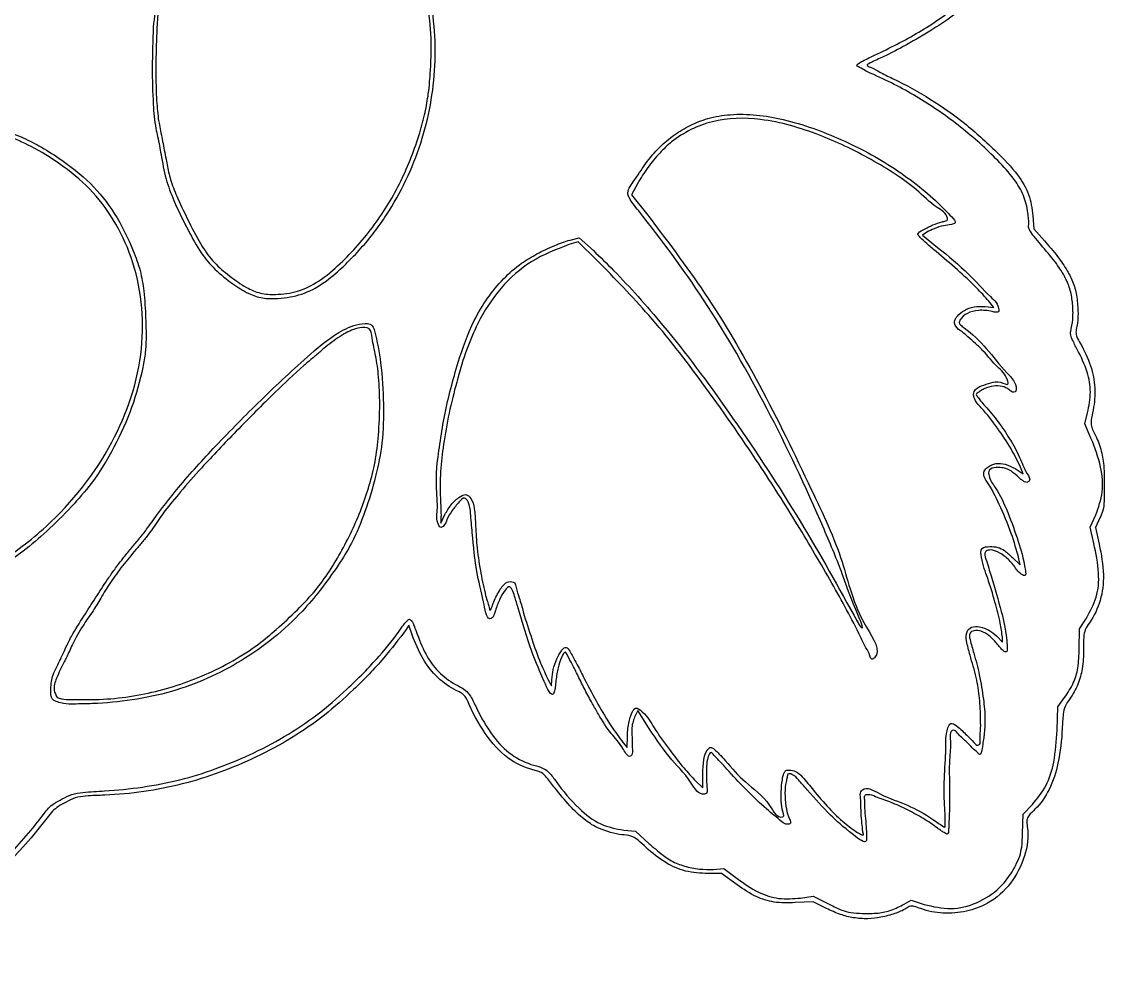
# Model space of a CAD drawing. Extents: x -215 to 205, y 28 to 519.
# Drawn here: x 46.24 to 60.3, y 239.33 to 251.74 of the extents above; entities that cross this region are included whole.
import ezdxf

# ---------------------------------------------------------------- set-up
doc = ezdxf.new("R2010")
doc.units = 0
doc.layers.add('Layer_1', color=7, linetype='CONTINUOUS')

msp = doc.modelspace()

# ---------------------------------------------------------------- linework, layer by layer
at = {"layer": 'Layer_1', "color": 7}
for points in [[(47.946747, 251.673234), (47.946747, 251.673234)], [(48.012426, 250.480139), (48.012322, 250.480139)], [(54.242191, 249.642882), (54.159641, 249.492201), (54.354603, 249.251606)], [(59.375373, 249.220686), (59.388045, 249.051838), (59.528137, 248.894259)], [(57.996749, 249.006719), (57.941103, 248.970265), (58.138545, 248.809358)], [(53.71649, 248.639037), (53.466328, 248.880095), (53.34725, 248.844825)], [(53.364511, 248.905444), (53.48062, 248.934264), (53.665984, 248.76735)], [(58.755988, 248.041813), (58.869555, 248.028322), (58.803238, 248.11208)], [(60.130072, 246.331473), (60.050999, 246.516046), (60.086934, 246.659333)], [(51.631223, 245.955716), (51.630267, 245.955352)], [(59.144583, 245.933424), (59.25043, 245.866294), (59.215381, 245.950244)], [(51.683985, 245.313774), (51.683985, 245.223725), (51.736444, 245.33647)], [(60.167661, 244.961535), (60.118165, 245.171878), (60.192387, 245.332931)], [(51.68609, 245.313929), (51.683985, 245.313774)], [(60.246012, 245.291676), (60.188365, 245.169832), (60.238157, 244.949755)], [(59.111859, 244.776592), (59.209844, 244.683535), (59.194124, 244.762334)], [(59.977102, 243.591891), (59.980065, 243.850765), (60.07133, 243.990806)], [(51.309764, 243.773585), (51.269827, 243.896615), (51.233818, 243.841931)], [(58.906176, 243.75648), (58.979607, 243.678589), (58.979607, 243.742089)], [(46.693904, 243.35851), (46.693904, 243.35862)], [(53.079035, 243.186459), (53.122381, 243.107657), (53.125345, 243.188028)], [(46.699097, 242.95848), (46.699097, 242.958497)], [(59.689543, 242.533848), (59.701904, 242.837745), (59.788261, 242.9589)], [(54.36119, 242.601525), (54.241852, 242.789482), (54.200656, 242.701138)], [(54.053585, 242.369242), (54.105528, 242.306112), (54.108491, 242.459277)], [(54.994875, 241.870646), (55.08636, 241.781672), (55.08636, 241.968549)], [(59.241075, 241.189962), (59.251009, 241.442049), (59.369297, 241.566893)], [(54.060372, 241.23334), (54.214336, 241.221204), (54.392426, 241.057453)], [(55.227358, 240.723858), (55.362433, 240.73653), (55.53487, 240.603245)], [(55.534729, 240.521719), (55.33086, 240.668094), (55.155315, 240.668094)], [(56.692865, 240.216688), (56.52109, 240.302986), (56.288, 240.291133)], [(56.357672, 240.351319), (56.520015, 240.375562), (56.736293, 240.268196)], [(57.703604, 240.272859), (57.793653, 240.324429), (57.962473, 240.267375)]]:
    msp.add_lwpolyline(points, dxfattribs=at)
for points, knots in [([(60.086934, 246.659333), (60.104661, 246.748742), (60.139609, 246.925007), (60.086038, 247.211486), (59.980155, 247.433162), (59.894512, 247.59117), (59.858153, 247.684536), (59.883485, 247.784984), (59.901515, 247.920447), (59.89334, 248.094607), (59.862513, 248.273483), (59.783497, 248.450131), (59.653596, 248.642445), (59.512303, 248.805992), (59.398922, 248.940472), (59.343925, 249.013402), (59.315477, 249.069144), (59.327446, 249.118909), (59.318979, 249.18068), (59.30709, 249.307013), (59.262073, 249.491292), (59.122352, 249.721345), (58.84741, 250.020837), (58.444156, 250.385365), (57.899164, 250.76247), (57.482842, 250.979992), (57.205397, 251.100753), (57.145721, 251.139286), (57.075681, 251.169478), (57.1196, 251.208851), (57.168734, 251.235483), (57.418373, 251.354908), (57.826127, 251.550853), (58.358229, 251.906971), (58.782993, 252.274675), (59.099616, 252.599227), (59.283413, 252.896223), (59.319263, 253.12968), (59.318342, 253.295045), (59.384912, 253.405702), (59.511582, 253.542), (59.65651, 253.71885), (59.784422, 253.908292), (59.862519, 254.083662), (59.893291, 254.261765), (59.901463, 254.435938), (59.883397, 254.571402), (59.857992, 254.671832), (59.894304, 254.765234), (59.980135, 254.923053), (60.085694, 255.14469), (60.139526, 255.430587), (60.104799, 255.606488), (60.087208, 255.695586)], [0, 0, 0, 0, 0.271223, 0.534704, 0.856714, 1.002097, 1.080385, 1.145856, 1.305195, 1.492305, 1.665651, 1.846792, 2.067737, 2.359624, 2.495837, 2.593099, 2.637578, 2.674533, 2.741145, 2.823486, 3.056012, 3.301878, 3.62195, 4.272907, 4.931687, 5.592341, 5.712084, 5.802404, 5.844465, 5.87363, 5.939916, 6.031054, 6.682365, 7.316567, 7.9373, 8.366408, 8.675598, 8.963929, 9.066018, 9.161873, 9.339905, 9.627169, 9.845602, 10.02451, 10.197867, 10.384974, 10.544313, 10.609796, 10.688071, 10.833483, 11.155218, 11.418484, 11.688715, 11.688715, 11.688715, 11.688715]), ([(47.946747, 251.673234), (47.973567, 251.931426), (48.027083, 252.446642), (48.273966, 253.175578), (48.547239, 253.699104), (48.79623, 254.023648), (48.981718, 254.188506), (49.16983, 254.301466), (49.324608, 254.388865), (49.454246, 254.431895), (49.65972, 254.442966), (49.955852, 254.434217), (50.322384, 254.232615), (50.671961, 253.875678), (51.032886, 253.399421), (51.332384, 252.818993), (51.574919, 252.077247), (51.651618, 251.170139), (51.465195, 250.147587), (51.125094, 249.437251), (50.821868, 249.005536), (50.644877, 248.792038), (50.425824, 248.565879), (50.182133, 248.345342), (49.879899, 248.185083), (49.605393, 248.143062), (49.369069, 248.140652), (49.166912, 248.209879), (48.964434, 248.346524), (48.746743, 248.512619), (48.55093, 248.749095), (48.388035, 249.057069), (48.227136, 249.373334), (48.101941, 249.704869), (48.060669, 249.948892), (48.027234, 250.13411), (48.005605, 250.246794), (47.96417, 250.423738), (47.940494, 250.723065), (47.929767, 251.162431), (47.940894, 251.497165), (47.946747, 251.673234)], [0, 0, 0, 0, 0.776585, 1.549651, 2.292939, 2.537375, 2.772835, 3.032146, 3.19436, 3.305352, 3.437846, 3.80978, 4.175499, 4.657554, 5.302524, 5.961653, 6.60718, 7.633807, 8.655441, 9.691949, 9.965044, 10.237461, 10.52274, 10.909611, 11.219464, 11.532259, 11.734064, 11.922289, 12.162053, 12.464541, 12.740896, 13.074731, 13.507175, 13.805982, 14.133058, 14.247186, 14.370835, 14.477239, 14.791981, 15.268055, 15.796345, 15.796345, 15.796345, 15.796345]), ([(48.012322, 250.480139), (48.017127, 250.454385), (48.028478, 250.393556), (48.047175, 250.29601), (48.068646, 250.185941), (48.090884, 250.071821), (48.112053, 249.963044), (48.136869, 249.826886), (48.177508, 249.653741), (48.276896, 249.412894), (48.41461, 249.132319), (48.55949, 248.845712), (48.732782, 248.605173), (48.938135, 248.437338), (49.133312, 248.294288), (49.337436, 248.204252), (49.567037, 248.190954), (49.830235, 248.226911), (50.119452, 248.371024), (50.458119, 248.662501), (50.833056, 249.08959), (51.184704, 249.665183), (51.375529, 250.170298), (51.481467, 250.554486), (51.527392, 250.827128), (51.556255, 251.169029), (51.567181, 251.584746), (51.501446, 252.060832), (51.349526, 252.61519), (51.07533, 253.229221), (50.668443, 253.808071), (50.279341, 254.219226), (49.900991, 254.370553), (49.626809, 254.409326), (49.324425, 254.34927), (49.072353, 254.182), (48.820321, 253.979881), (48.614207, 253.681976), (48.401089, 253.295553), (48.209976, 252.804539), (48.093134, 252.38899), (48.029862, 252.070094), (48.004872, 251.848066), (47.986753, 251.544684), (47.980285, 251.174172), (47.9811, 250.798156), (48.003491, 250.570848), (48.012426, 250.480139)], [0, 0, 0, 0, 0.078595, 0.185637, 0.297965, 0.415023, 0.534447, 0.630384, 0.830342, 1.066458, 1.409797, 1.768412, 2.029354, 2.29139, 2.559507, 2.755213, 2.949673, 3.241374, 3.542906, 3.903669, 4.576289, 5.240286, 5.91564, 6.188641, 6.43498, 6.743691, 7.217763, 7.679155, 8.179493, 8.939347, 9.678988, 10.307344, 10.590268, 10.886389, 11.126013, 11.497263, 11.779878, 12.091104, 12.573902, 13.103638, 13.667011, 13.866971, 14.078278, 14.336688, 14.778481, 15.190087, 15.463411, 15.463411, 15.463411, 15.463411]), ([(59.374854, 253.130121), (59.37115, 253.089268), (59.364102, 253.011515), (59.331341, 252.893956), (59.278452, 252.774501), (59.207198, 252.638537), (59.070316, 252.482065), (58.899165, 252.310667), (58.703129, 252.124781), (58.521754, 251.96578), (58.303524, 251.790479), (58.028926, 251.614934), (57.709837, 251.425709), (57.467471, 251.302126), (57.310019, 251.232467), (57.260378, 251.206449), (57.202433, 251.175078), (57.31184, 251.137569), (57.390248, 251.081222), (57.677304, 250.950466), (58.042046, 250.748399), (58.500916, 250.426105), (58.870631, 250.088976), (59.162097, 249.788544), (59.338175, 249.506493), (59.363144, 249.314642), (59.375373, 249.220686)], [0, 0, 0, 0, 0.122852, 0.233817, 0.364082, 0.514586, 0.691995, 0.984223, 1.242194, 1.502, 1.707818, 2.081071, 2.479478, 2.815312, 2.909977, 2.978743, 3.007159, 3.061134, 3.196036, 3.382678, 3.947269, 4.484753, 5.047762, 5.448168, 5.741216, 6.022476, 6.022476, 6.022476, 6.022476]), ([(51.233818, 243.841931), (51.13866, 243.716723), (50.928691, 243.440447), (50.569031, 243.071599), (50.043885, 242.600818), (49.30206, 242.158888), (48.335097, 241.799696), (47.572737, 241.691087), (47.106672, 241.682495), (46.933775, 241.659308), (46.818939, 241.601575), (46.717263, 241.548486), (46.633141, 241.479003), (46.236379, 240.952703), (45.373783, 240.089431), (43.736679, 239.383639), (42.384074, 239.325521), (41.478852, 239.485357), (40.984875, 239.632125), (40.561197, 239.805435), (40.194913, 239.996303), (39.900293, 240.177266), (39.682159, 240.331707), (39.547415, 240.440245), (39.485908, 240.48536), (39.433725, 240.527982), (39.341388, 240.546896), (39.201196, 240.58924), (38.998161, 240.637273), (38.760725, 240.698753), (38.517769, 240.765497), (38.279617, 240.835215), (38.079232, 240.900388), (37.890243, 240.938542), (37.427227, 240.934628), (36.643345, 241.04702), (35.605308, 241.424389), (34.656791, 241.988581), (33.886037, 242.737657), (33.271123, 243.577879), (32.988259, 244.253092), (32.835701, 244.655515), (32.753297, 244.793677), (32.521822, 245.123192), (32.167691, 245.658657), (31.753792, 246.397456), (31.517796, 246.942093), (31.378992, 247.256694), (31.29753, 247.353904), (30.970201, 247.649015), (30.460313, 248.230476), (29.932567, 249.172261), (29.685019, 249.938366), (29.585251, 250.460877), (29.575353, 250.815609), (29.576483, 251.091551), (29.577228, 251.273252)], [0, 0, 0, 0, 0.471432, 1.040224, 1.542288, 2.584432, 3.606311, 4.621386, 4.8719, 5.008047, 5.1389, 5.254075, 5.352114, 5.462821, 7.226833, 8.941346, 10.687301, 11.197821, 11.69591, 12.230136, 12.568424, 12.934037, 13.266501, 13.369808, 13.452372, 13.496363, 13.569276, 13.728371, 13.939405, 14.193313, 14.464768, 14.695082, 14.937679, 15.096991, 15.270434, 16.323198, 17.45136, 18.56568, 19.605931, 20.656345, 21.665111, 21.79157, 21.945632, 22.145711, 23.000281, 23.870591, 24.680038, 24.784701, 24.897263, 25.056665, 26.108069, 27.197388, 28.273828, 28.507357, 28.790255, 29.335697, 29.335697, 29.335697, 29.335697]), ([(29.630867, 250.614325), (29.705119, 250.230293), (29.853854, 249.461045), (30.421138, 248.398617), (30.980626, 247.727176), (31.367638, 247.368627), (31.47252, 247.220033), (31.606198, 246.869284), (31.875113, 246.318758), (32.274897, 245.602489), (32.617181, 245.101311), (32.832445, 244.798556), (32.906416, 244.649797), (33.016558, 244.344922), (33.211507, 243.892321), (33.529572, 243.342798), (33.928839, 242.799106), (34.426232, 242.302309), (35.005775, 241.850668), (35.641456, 241.491794), (36.309205, 241.227525), (37.012236, 241.051582), (37.559243, 240.998736), (37.931207, 240.984041), (38.136038, 240.944861), (38.380942, 240.866706), (38.686538, 240.77821), (39.014233, 240.689181), (39.261779, 240.63763), (39.429594, 240.59548), (39.541926, 240.526454), (39.827395, 240.301748), (40.326745, 239.973449), (41.061946, 239.653139), (41.896134, 239.444974), (42.806498, 239.39519), (43.76476, 239.529519), (44.53131, 239.801845), (45.113195, 240.119878), (45.530225, 240.404022), (45.868196, 240.681748), (46.129642, 240.965679), (46.339041, 241.204211), (46.491212, 241.398252), (46.584105, 241.523957), (46.6652, 241.587681), (46.768087, 241.642841), (46.888622, 241.705912), (47.078361, 241.732881), (47.549415, 241.751583), (48.292858, 241.852943), (49.225709, 242.195463), (49.951121, 242.614225), (50.488912, 243.07892), (50.860732, 243.460907), (51.099107, 243.754306), (51.212061, 243.921695), (51.243015, 243.954632), (51.278987, 243.983219), (51.314987, 243.939979), (51.341929, 243.876606), (51.400156, 243.714349), (51.487044, 243.495351), (51.66815, 243.261601), (51.85288, 243.133196), (52.003774, 243.061662), (52.08492, 242.957793), (52.178524, 242.745491), (52.332505, 242.471126), (52.586432, 242.202419), (52.829444, 242.088701), (53.007631, 242.048349), (53.107429, 241.972935), (53.237781, 241.778509), (53.442122, 241.536456), (53.739897, 241.294318), (53.958258, 241.25277), (54.060372, 241.23334)], [0, 0, 0, 0, 1.167785, 2.339178, 3.565271, 3.774976, 3.918712, 4.105964, 4.896425, 5.757209, 6.563211, 6.716955, 6.870202, 7.05963, 7.68927, 8.345558, 8.960375, 9.707667, 10.446723, 11.158399, 11.889781, 12.595126, 13.324841, 13.534576, 13.710597, 13.948334, 14.305255, 14.665443, 14.965744, 15.065723, 15.181243, 15.357, 16.157633, 16.964069, 17.751768, 18.725133, 19.67982, 20.637168, 21.14677, 21.665881, 22.149616, 22.454599, 22.822758, 23.101183, 23.19541, 23.289661, 23.407195, 23.546273, 23.693775, 23.975667, 24.964741, 25.925232, 26.941946, 27.456021, 28.05465, 28.534787, 28.598605, 28.649855, 28.679487, 28.713513, 28.786597, 28.902242, 29.2196, 29.49642, 29.772272, 29.889956, 29.989831, 30.158485, 30.586471, 30.928268, 31.248005, 31.376484, 31.470165, 31.614549, 32.074381, 32.424553, 32.732155, 32.732155, 32.732155, 32.732155]), ([(53.665984, 248.76735), (53.754227, 248.68262), (53.95464, 248.490185), (54.253162, 248.163547), (54.772909, 247.566723), (55.466917, 246.62349), (56.303279, 245.365372), (56.822635, 244.440717), (57.093028, 243.950581), (57.11959, 243.898654), (57.196767, 243.811801), (56.986653, 244.303044), (56.914686, 244.546888), (56.501847, 245.538148), (55.962367, 246.67866), (55.157166, 248.091983), (54.529295, 248.941116), (54.186156, 249.36781), (54.138054, 249.438252), (54.093282, 249.538675), (54.215489, 249.696976), (54.334109, 249.897732), (54.516204, 250.108922), (54.711802, 250.275244), (54.922318, 250.400989), (55.164804, 250.497947), (55.45716, 250.545195), (55.788273, 250.539224), (56.279437, 250.450767), (56.893983, 250.225942), (57.572843, 249.865749), (58.071752, 249.467536), (58.275484, 249.253211), (58.394688, 249.128169), (58.29496, 249.099372), (58.209495, 249.094436), (58.098303, 249.057319), (58.028395, 249.022487), (57.996749, 249.006719)], [0, 0, 0, 0, 0.366923, 0.833341, 1.326836, 2.740599, 4.343513, 5.848416, 5.941041, 6.006273, 6.030497, 6.252554, 6.770556, 7.397713, 9.133784, 10.767538, 12.198118, 12.314656, 12.405303, 12.45647, 12.630737, 12.916938, 13.199602, 13.449514, 13.687185, 13.931549, 14.228674, 14.568879, 14.920223, 15.722666, 16.507806, 17.269417, 17.48173, 17.570828, 17.623543, 17.725528, 17.854526, 17.96122, 17.96122, 17.96122, 17.96122]), ([(40.84274, 246.957125), (40.848183, 246.987147), (40.858722, 247.045275), (40.870456, 247.124074), (40.874865, 247.198244), (40.884364, 247.28456), (40.906173, 247.396944), (40.937578, 247.54748), (40.9804, 247.718964), (41.058865, 247.918111), (41.194837, 248.190772), (41.360748, 248.514413), (41.593701, 248.856195), (41.901349, 249.177858), (42.22861, 249.510937), (42.639467, 249.817172), (43.049095, 250.019829), (43.399692, 250.198994), (43.681017, 250.315916), (43.924558, 250.374079), (44.160204, 250.427726), (44.401126, 250.461741), (44.723339, 250.486349), (45.11298, 250.498957), (45.553239, 250.455646), (45.917814, 250.359369), (46.222156, 250.253833), (46.478082, 250.127325), (46.784544, 249.931195), (47.138164, 249.660144), (47.466182, 249.247305), (47.658225, 248.851468), (47.783308, 248.509816), (47.834279, 248.213923), (47.847041, 247.919496), (47.856779, 247.654521), (47.846271, 247.440369), (47.793095, 247.137261), (47.676842, 246.716701), (47.448517, 246.210182), (47.183417, 245.776497), (46.874227, 245.422633), (46.579126, 245.128219), (46.19882, 244.799852), (45.709152, 244.499418), (45.102789, 244.237343), (44.55192, 244.076848), (44.055398, 244.026154), (43.652563, 244.018399), (43.134543, 244.051105), (42.554651, 244.205439), (41.936841, 244.519464), (41.566367, 244.850974), (41.36868, 245.093575), (41.28949, 245.198858), (41.12874, 245.43647), (40.959351, 245.848498), (40.810442, 246.409897), (40.832621, 246.785259), (40.842777, 246.957142)], [0, 0, 0, 0, 0.091545, 0.177254, 0.238738, 0.314362, 0.437582, 0.581901, 0.775888, 0.966865, 1.222571, 1.689818, 2.057129, 2.458283, 3.022867, 3.456607, 3.987697, 4.390445, 4.638662, 4.898979, 5.14006, 5.363707, 5.628005, 6.109417, 6.531556, 6.949731, 7.237617, 7.496729, 7.80382, 8.328793, 8.825172, 9.369668, 9.642351, 9.913993, 10.266088, 10.525987, 10.709324, 10.90796, 11.447989, 12.013321, 12.570111, 12.96544, 13.41997, 13.820312, 14.470204, 15.133256, 15.799211, 16.1807, 16.627255, 17.007036, 17.734867, 18.409064, 19.069986, 19.20605, 19.347893, 19.465113, 20.065759, 20.673812, 21.187447, 21.187447, 21.187447, 21.187447]), ([(40.877566, 246.507974), (40.902575, 246.358708), (40.953096, 246.05717), (41.105534, 245.635361), (41.308491, 245.236144), (41.607926, 244.890082), (41.972901, 244.588684), (42.327617, 244.375877), (42.655662, 244.250933), (42.930179, 244.169239), (43.240198, 244.09177), (43.610431, 244.074449), (44.004997, 244.076609), (44.554988, 244.123758), (45.196088, 244.322287), (45.92839, 244.67622), (46.726862, 245.282059), (47.458764, 246.205282), (47.88011, 247.453094), (47.771655, 248.489906), (47.447445, 249.166639), (47.133948, 249.585684), (46.755474, 249.888004), (46.38724, 250.116066), (46.028682, 250.277976), (45.67792, 250.366413), (45.335501, 250.430148), (44.985726, 250.44788), (44.573381, 250.423202), (44.113886, 250.380975), (43.608215, 250.233977), (43.144125, 250.006679), (42.697094, 249.786115), (42.304524, 249.5004), (41.98189, 249.178875), (41.668589, 248.863088), (41.423077, 248.512739), (41.251578, 248.177448), (41.107472, 247.897507), (41.025795, 247.686677), (40.985154, 247.497267), (40.948069, 247.308309), (40.917377, 247.135681), (40.893831, 246.980793), (40.876088, 246.858257), (40.867206, 246.775574), (40.854988, 246.722486), (40.861791, 246.672958), (40.866683, 246.602088), (40.873538, 246.542258), (40.877476, 246.50789)], [0, 0, 0, 0, 0.453194, 0.915511, 1.339886, 1.789366, 2.276492, 2.756324, 3.02187, 3.327432, 3.615929, 3.977421, 4.434495, 4.800502, 5.6292, 6.428905, 7.231258, 8.618161, 9.897712, 11.089206, 11.631163, 12.136413, 12.64463, 13.073833, 13.434507, 13.819471, 14.155918, 14.478234, 14.86685, 15.395017, 15.858546, 16.436713, 16.943364, 17.351482, 17.88616, 18.308493, 18.683682, 19.163635, 19.437301, 19.628068, 19.839716, 20.017164, 20.206049, 20.365544, 20.487296, 20.577138, 20.615642, 20.6489, 20.725717, 20.829401, 20.829401, 20.829401, 20.829401]), ([(58.803238, 248.11208), (58.750289, 248.170292), (58.621331, 248.312067), (58.388844, 248.524517), (58.172716, 248.710035), (58.003442, 248.850447), (57.932807, 248.919632), (57.859125, 248.992154), (57.979677, 249.049301), (58.064571, 249.100688), (58.172188, 249.138772), (58.235463, 249.148268), (58.269904, 249.163943), (58.259438, 249.253338), (58.073688, 249.352952), (57.874331, 249.560125), (57.583651, 249.768862), (57.271716, 249.956661), (56.94322, 250.126521), (56.471816, 250.32778), (55.899579, 250.499942), (55.213189, 250.491885), (54.770981, 250.27086), (54.516619, 250.031056), (54.36825, 249.850602), (54.284139, 249.712004), (54.242191, 249.642882)], [0, 0, 0, 0, 0.23609, 0.575, 0.940865, 1.100589, 1.217408, 1.267054, 1.353187, 1.496247, 1.62299, 1.671894, 1.698815, 1.719853, 1.91345, 2.264938, 2.608728, 2.973985, 3.359757, 3.716043, 4.512053, 5.13621, 5.727916, 5.9399, 6.183494, 6.42585, 6.42585, 6.42585, 6.42585]), ([(54.354603, 249.251606), (54.612467, 248.911084), (55.15087, 248.200096), (55.862313, 246.988381), (56.42144, 245.826597), (56.933244, 244.740089), (57.046828, 244.080377), (57.419408, 243.55732), (57.305286, 243.463171), (57.293255, 243.455505), (57.268627, 243.461096), (57.256333, 243.529917), (57.19622, 243.612874), (57.047396, 243.941731), (56.752124, 244.468731), (56.314724, 245.220212), (55.758345, 246.092521), (55.123218, 247.00972), (54.430658, 247.904171), (53.943377, 248.405575), (53.71649, 248.639037)], [0, 0, 0, 0, 1.281547, 2.675789, 4.188952, 5.210815, 6.119406, 6.530364, 6.548614, 6.562286, 6.570522, 6.619583, 6.735909, 6.894319, 7.683705, 8.562542, 9.496635, 10.788532, 11.908662, 12.884656, 12.884656, 12.884656, 12.884656]), ([(51.630267, 245.955352), (51.660606, 246.181906), (51.72217, 246.641613), (51.889739, 247.277566), (52.068335, 247.791461), (52.28179, 248.150056), (52.488609, 248.401773), (52.707049, 248.595401), (52.937567, 248.729814), (53.147921, 248.834441), (53.296836, 248.883259), (53.364511, 248.905444)], [0, 0, 0, 0, 0.685014, 1.389984, 1.970661, 2.309236, 2.636039, 2.945111, 3.178595, 3.434785, 3.648194, 3.648194, 3.648194, 3.648194]), ([(59.528137, 248.894259), (59.585876, 248.827112), (59.691722, 248.704019), (59.817632, 248.520747), (59.909193, 248.345748), (59.950557, 248.15696), (59.966666, 247.966784), (59.958235, 247.813572), (59.929702, 247.711628), (59.947284, 247.635028), (60.031582, 247.498355), (60.133303, 247.2837), (60.195061, 246.984465), (60.172115, 246.742816), (60.133413, 246.580658), (60.129006, 246.48231), (60.187283, 246.370453), (60.257403, 246.217209), (60.302374, 245.983268), (60.303658, 245.748247), (60.304373, 245.544004), (60.292321, 245.393708), (60.260707, 245.324054), (60.246012, 245.291676)], [0, 0, 0, 0, 0.265457, 0.486629, 0.666334, 0.853661, 1.061666, 1.23784, 1.312409, 1.373565, 1.466578, 1.792839, 2.081567, 2.371973, 2.510576, 2.584948, 2.659111, 2.881734, 3.092067, 3.366484, 3.585226, 3.70718, 3.813111, 3.813111, 3.813111, 3.813111]), ([(53.34725, 248.844825), (53.181208, 248.780864), (52.85012, 248.653327), (52.442019, 248.289179), (52.108785, 247.770244), (51.883979, 247.086985), (51.715963, 246.338189), (51.66448, 245.786438), (51.681472, 245.48305), (51.684652, 245.392991), (51.685666, 245.337278), (51.68609, 245.313929)], [0, 0, 0, 0, 0.530202, 1.057221, 1.607069, 2.363878, 3.199431, 3.910598, 4.013764, 4.11087, 4.180929, 4.180929, 4.180929, 4.180929]), ([(58.138545, 248.809358), (58.277639, 248.695595), (58.522066, 248.49568), (58.767669, 248.216471), (58.936663, 248.067079), (58.931993, 247.968582), (58.890294, 247.963383), (58.809867, 247.986691), (58.677958, 247.999768), (58.524279, 247.964132), (58.442864, 247.895846), (58.412756, 247.831279), (58.440757, 247.793657), (58.57, 247.701207), (58.788455, 247.49451), (58.983901, 247.218175), (59.174278, 247.045304), (59.151691, 246.922946), (59.10073, 246.926368), (59.057566, 246.971086), (58.973194, 247.010894), (58.857954, 247.010534), (58.761867, 246.981705), (58.693843, 246.943756), (58.660374, 246.921885), (58.631704, 246.894364), (58.666813, 246.856595), (58.69884, 246.808845), (58.796922, 246.7032), (58.928586, 246.54483), (59.076278, 246.321633), (59.209054, 246.08872), (59.263716, 245.91702), (59.355185, 245.787462), (59.300144, 245.746372), (59.263431, 245.764195), (59.227957, 245.785727), (59.174551, 245.837016), (59.104121, 245.900087), (58.999271, 245.947966), (58.903559, 245.949273), (58.794152, 245.932201), (58.804996, 245.797206), (58.929012, 245.640819), (59.057142, 245.35709), (59.193505, 244.973342), (59.255343, 244.764855), (59.292064, 244.522967), (59.18543, 244.580858), (59.135158, 244.672066), (59.034354, 244.781228), (58.925043, 244.852189), (58.831187, 244.886742), (58.733298, 244.852376), (58.784399, 244.698832), (58.853074, 244.473493), (58.970357, 244.070856), (59.02056, 243.853869), (59.054627, 243.518635), (58.980485, 243.573831), (58.946652, 243.609368), (58.891498, 243.679442), (58.818095, 243.761264), (58.713741, 243.822543), (58.620331, 243.839237), (58.540128, 243.794797), (58.566081, 243.671347), (58.619663, 243.504699), (58.685848, 243.242704), (58.733134, 242.954678), (58.759753, 242.698627), (58.745172, 242.469375), (58.723607, 242.353209), (58.701627, 242.195768), (58.638453, 242.258229), (58.582676, 242.30655), (58.494865, 242.400228), (58.419382, 242.464932), (58.353324, 242.545834), (58.290906, 242.504127), (58.315084, 242.367277), (58.284119, 242.149332), (58.294292, 241.823772), (58.293276, 241.484055), (58.283513, 241.31226), (58.277976, 241.170379), (58.225792, 241.199694), (58.185384, 241.223314), (58.09236, 241.292526), (57.950769, 241.389977), (57.746347, 241.50035), (57.538825, 241.595104), (57.361818, 241.653273), (57.256036, 241.702112), (57.178399, 241.686164), (57.190833, 241.606896), (57.187072, 241.515255), (57.20105, 241.384168), (57.21121, 241.254862), (57.215319, 241.165507), (57.216463, 241.037296), (56.931485, 241.259949), (56.746823, 241.415928), (56.503492, 241.689473), (56.340773, 241.875541), (56.27524, 241.950601), (56.19294, 241.977073), (56.18563, 241.931089), (56.174672, 241.889362), (56.156644, 241.799394), (56.151146, 241.670998), (56.170023, 241.512961), (56.19634, 241.410728), (56.242038, 241.319967), (56.169263, 241.300585), (56.066609, 241.382767), (55.892089, 241.522381), (55.663307, 241.745212), (55.468584, 241.946735), (55.326362, 242.113849), (55.251882, 242.179933), (55.189435, 242.263661), (55.140294, 242.156506), (55.135084, 242.05245), (55.13511, 241.899047), (55.139535, 241.794515), (55.147803, 241.710918), (55.036392, 241.679254), (54.891256, 241.941725), (54.630531, 242.184695), (54.454377, 242.45731), (54.36119, 242.601525)], [0, 0, 0, 0, 0.534925, 0.940014, 1.141231, 1.167537, 1.192816, 1.248032, 1.429333, 1.577069, 1.709495, 1.739687, 1.773178, 1.835263, 2.228659, 2.64549, 2.889981, 2.925513, 2.958371, 3.014617, 3.112594, 3.227235, 3.352355, 3.411344, 3.456616, 3.479791, 3.512751, 3.580587, 3.669198, 3.93407, 4.203167, 4.476116, 4.710555, 4.807481, 4.844593, 4.875957, 4.920939, 4.971536, 5.09589, 5.206069, 5.30211, 5.397684, 5.471571, 5.644086, 6.005844, 6.405445, 6.793988, 6.862284, 6.915704, 7.05813, 7.213428, 7.341772, 7.45012, 7.506616, 7.604784, 7.831709, 8.310381, 8.695529, 8.844899, 8.877392, 8.932841, 9.000288, 9.141193, 9.261552, 9.357002, 9.4158, 9.500186, 9.681782, 9.974991, 10.294006, 10.557319, 10.759418, 10.938806, 11.020688, 11.059761, 11.149171, 11.269799, 11.422955, 11.488044, 11.518103, 11.61659, 11.849995, 12.2063, 12.596461, 12.797077, 12.856108, 12.88635, 12.941346, 13.009882, 13.226002, 13.462161, 13.703377, 13.911343, 14.016443, 14.058616, 14.108304, 14.215005, 14.356097, 14.495737, 14.598668, 14.643006, 14.825586, 15.221997, 15.668435, 15.839541, 15.950307, 16.001058, 16.022874, 16.072132, 16.138279, 16.293044, 16.461743, 16.595951, 16.65284, 16.692566, 16.771983, 17.032333, 17.375661, 17.719614, 17.887088, 18.009457, 18.060478, 18.12383, 18.255874, 18.426609, 18.551634, 18.60429, 18.633049, 18.857559, 19.305305, 19.8082, 19.8082, 19.8082, 19.8082]), ([(59.215381, 245.950244), (59.176051, 246.031793), (59.090435, 246.209315), (58.912469, 246.465375), (58.752593, 246.682844), (58.607019, 246.821288), (58.600471, 246.957975), (58.713528, 247.013965), (58.829584, 247.047216), (58.933849, 247.082286), (59.066624, 246.999599), (59.031244, 247.156908), (58.897574, 247.260903), (58.765405, 247.433215), (58.63226, 247.557563), (58.540424, 247.640995), (58.455148, 247.715807), (58.375461, 247.762657), (58.34428, 247.850413), (58.401621, 247.927548), (58.484973, 248.000591), (58.615078, 248.044862), (58.708225, 248.042846), (58.755988, 248.041813)], [0, 0, 0, 0, 0.27134, 0.590674, 0.930801, 1.088611, 1.173617, 1.29142, 1.418245, 1.542639, 1.644311, 1.694989, 1.911995, 2.187736, 2.326958, 2.460343, 2.559189, 2.668643, 2.729136, 2.81194, 2.930442, 3.066236, 3.209146, 3.209146, 3.209146, 3.209146]), ([(46.693904, 243.35862), (46.709429, 243.390315), (46.741361, 243.455506), (46.786064, 243.549224), (46.83534, 243.662062), (46.924279, 243.828919), (47.111457, 244.116829), (47.292008, 244.404088), (47.461143, 244.646549), (47.561444, 244.777906), (47.668865, 244.907338), (47.774074, 245.032528), (47.868167, 245.152309), (48.027054, 245.377843), (48.31027, 245.743083), (48.780481, 246.256222), (49.350048, 246.835942), (49.897564, 247.345906), (50.334608, 247.716505), (50.620742, 247.824873), (50.758295, 247.818055), (50.806491, 247.781545), (50.85362, 247.605294), (50.916219, 247.27413), (50.942774, 246.782776), (50.933864, 246.287034), (50.840479, 245.820292), (50.707247, 245.384478), (50.550249, 244.993245), (50.341276, 244.658009), (50.128022, 244.36278), (49.74698, 243.908401), (49.122318, 243.405417), (48.182667, 242.987902), (47.42161, 242.8807), (46.953167, 242.873007), (46.797768, 242.871632), (46.70791, 242.898392), (46.640387, 242.920728), (46.610845, 242.990042), (46.618424, 243.070264), (46.61875, 243.164241), (46.64691, 243.261878), (46.677005, 243.323762), (46.693904, 243.35851)], [0, 0, 0, 0, 0.10588, 0.217776, 0.311471, 0.475183, 0.784209, 1.34123, 1.49294, 1.670913, 1.836851, 1.997498, 2.161518, 2.293575, 2.825074, 3.546526, 4.380386, 5.261481, 5.795252, 6.087972, 6.152957, 6.19542, 6.259136, 6.682492, 7.222269, 7.72491, 8.167349, 8.644083, 9.092163, 9.426443, 9.826244, 10.184319, 11.203655, 12.198419, 13.236207, 13.476078, 13.611519, 13.695012, 13.761484, 13.810735, 13.906149, 14.001276, 14.091779, 14.207668, 14.207668, 14.207668, 14.207668]), ([(46.699097, 242.958497), (46.717165, 242.951624), (46.774327, 242.929882), (46.911081, 242.932793), (47.286706, 242.923697), (47.885534, 242.986303), (48.63663, 243.235447), (49.189349, 243.541574), (49.566709, 243.857656), (49.803603, 244.079299), (50.106027, 244.392633), (50.393494, 244.834788), (50.66528, 245.408528), (50.824211, 245.927924), (50.878946, 246.385), (50.894439, 246.754545), (50.88168, 247.098397), (50.843785, 247.392966), (50.793562, 247.584723), (50.77525, 247.776742), (50.586724, 247.768711), (50.417228, 247.6818), (50.248362, 247.56989), (50.117921, 247.454284), (50.013724, 247.366459), (49.809342, 247.195606), (49.480629, 246.879038), (49.037937, 246.435481), (48.625892, 246.003378), (48.319588, 245.655411), (48.10994, 245.405164), (47.984087, 245.220582), (47.890805, 245.08584), (47.8118, 244.985216), (47.692983, 244.845853), (47.547221, 244.672345), (47.39372, 244.462537), (47.288215, 244.290029), (47.210537, 244.157472), (47.148966, 244.061757), (47.079994, 243.962812), (47.011272, 243.858482), (46.948448, 243.749438), (46.894843, 243.643469), (46.852941, 243.550399), (46.819182, 243.478786), (46.76259, 243.367531), (46.698503, 243.238195), (46.639262, 243.068028), (46.682312, 242.98921), (46.699097, 242.95848)], [0, 0, 0, 0, 0.057667, 0.182435, 0.402872, 1.191504, 1.967417, 2.766211, 3.067312, 3.442403, 3.739455, 4.371614, 5.012022, 5.641951, 5.989213, 6.391142, 6.748524, 7.026978, 7.262083, 7.388456, 7.508329, 7.72688, 7.987671, 8.103881, 8.250671, 8.396254, 8.903045, 9.618433, 10.276809, 10.693494, 11.009384, 11.255093, 11.36327, 11.500985, 11.638622, 11.91271, 12.180661, 12.417531, 12.519007, 12.641586, 12.75881, 12.880847, 13.016253, 13.136088, 13.23698, 13.322362, 13.373767, 13.610522, 13.769487, 13.871071, 13.871071, 13.871071, 13.871071]), ([(60.192387, 245.332931), (60.227528, 245.430331), (60.299679, 245.630314), (60.26592, 245.982348), (60.178417, 246.207228), (60.130072, 246.331473)], [0, 0, 0, 0, 0.30742, 0.631198, 1.030931, 1.030931, 1.030931, 1.030931]), ([(54.200656, 242.701138), (54.191244, 242.677684), (54.170578, 242.626191), (54.163679, 242.524906), (54.170203, 242.407189), (54.167505, 242.301085), (54.177881, 242.224545), (54.121263, 242.165771), (54.021806, 242.358007), (53.889814, 242.483655), (53.752822, 242.701455), (53.644874, 242.889886), (53.556775, 243.056717), (53.471015, 243.226487), (53.396597, 243.385176), (53.344054, 243.471257), (53.29873, 243.574988), (53.234247, 243.44783), (53.205845, 243.346882), (53.180534, 243.205856), (53.169882, 243.100316), (53.163622, 243.043244), (53.121606, 242.945522), (52.958907, 243.326978), (52.852077, 243.568613), (52.726764, 243.987419), (52.647977, 244.256828), (52.619713, 244.345133), (52.573259, 244.420365), (52.494921, 244.326499), (52.443695, 244.23544), (52.402133, 244.120239), (52.37772, 244.040958), (52.362479, 244.003425), (52.284868, 243.944785), (52.219953, 244.32158), (52.136727, 244.582928), (52.10077, 245.01834), (52.071032, 245.322416), (52.062375, 245.471956), (51.98947, 245.57711), (51.901602, 245.476722), (51.831414, 245.396829), (51.763801, 245.28487), (51.740637, 245.203528), (51.680586, 245.154722), (51.620452, 245.255696), (51.650233, 245.431181), (51.620954, 245.686168), (51.62812, 245.874266), (51.631223, 245.955716)], [0, 0, 0, 0, 0.075397, 0.165533, 0.301307, 0.427201, 0.491835, 0.516992, 0.642976, 0.90487, 1.205708, 1.362748, 1.564536, 1.767512, 1.941579, 2.067523, 2.118371, 2.19445, 2.343911, 2.511737, 2.599489, 2.66276, 2.688872, 2.886783, 3.325831, 3.902277, 4.061517, 4.159807, 4.202831, 4.27755, 4.416987, 4.57169, 4.626292, 4.668264, 4.691368, 4.894025, 5.332054, 5.841728, 6.096705, 6.2484, 6.313757, 6.400435, 6.545751, 6.680795, 6.769351, 6.814167, 6.861404, 7.047017, 7.367962, 7.61308, 7.61308, 7.61308, 7.61308]), ([(59.194124, 244.762334), (59.163523, 244.872554), (59.096424, 245.114235), (58.951596, 245.4487), (58.829473, 245.695043), (58.733462, 245.828802), (58.73672, 245.907937), (58.800412, 245.965779), (58.894957, 246.008156), (59.024969, 245.997562), (59.102722, 245.95587), (59.144583, 245.933424)], [0, 0, 0, 0, 0.342976, 0.752054, 1.087995, 1.174331, 1.233404, 1.306217, 1.417332, 1.538822, 1.680519, 1.680519, 1.680519, 1.680519]), ([(51.736444, 245.33647), (51.761656, 245.380172), (51.810314, 245.464518), (51.900508, 245.548729), (52.004976, 245.617362), (52.096807, 245.533255), (52.123759, 245.39667), (52.135875, 245.191607), (52.147857, 244.922321), (52.192327, 244.616068), (52.242002, 244.380577), (52.284647, 244.207154), (52.308628, 244.155958), (52.317844, 244.080883), (52.339828, 244.114161), (52.351228, 244.147193), (52.383782, 244.24171), (52.44413, 244.350868), (52.528266, 244.473178), (52.649597, 244.463445), (52.662888, 244.357466), (52.709844, 244.240225), (52.769467, 244.011369), (52.860577, 243.729687), (52.96389, 243.432068), (53.04511, 243.258821), (53.079035, 243.186459)], [0, 0, 0, 0, 0.148974, 0.287523, 0.386264, 0.467302, 0.606242, 0.800839, 1.083257, 1.416467, 1.718541, 1.830719, 1.913406, 1.948793, 1.963864, 2.00605, 2.066962, 2.253125, 2.395378, 2.475338, 2.538463, 2.68016, 2.869749, 3.238613, 3.572759, 3.812438, 3.812438, 3.812438, 3.812438]), ([(60.238157, 244.949755), (60.26314, 244.817948), (60.308966, 244.57617), (60.26896, 244.217907), (60.156001, 243.986958), (60.051185, 243.844805), (60.030125, 243.721668), (60.036406, 243.552758), (60.026523, 243.343482), (59.967481, 243.124106), (59.877012, 242.967431), (59.790096, 242.849054), (59.762234, 242.714484), (59.756115, 242.466608), (59.721251, 242.132272), (59.608978, 241.768587), (59.455625, 241.546131), (59.328799, 241.439355), (59.287791, 241.356387), (59.327816, 241.178607), (59.286186, 240.886821), (59.103732, 240.533449), (58.828752, 240.279981), (58.510401, 240.167121), (58.211705, 240.143511), (57.980163, 240.182748), (57.849463, 240.244125), (57.778931, 240.249196), (57.701972, 240.194595), (57.575745, 240.143685), (57.40703, 240.097705), (57.225773, 240.077199), (57.047723, 240.089776), (56.865685, 240.134394), (56.75289, 240.188105), (56.692865, 240.216688)], [0, 0, 0, 0, 0.401027, 0.735619, 1.059374, 1.163466, 1.257817, 1.425719, 1.672167, 1.88307, 2.099624, 2.213022, 2.317996, 2.504121, 2.958935, 3.321031, 3.635701, 3.751976, 3.816366, 3.900163, 4.280108, 4.678666, 5.074342, 5.368573, 5.675075, 5.966963, 6.058291, 6.107952, 6.16923, 6.330997, 6.518252, 6.691115, 6.875922, 7.050853, 7.249839, 7.249839, 7.249839, 7.249839]), ([(58.979607, 243.742089), (58.971355, 243.802661), (58.950309, 243.957139), (58.88136, 244.210094), (58.794985, 244.502394), (58.714633, 244.704917), (58.686639, 244.912443), (58.820118, 244.922416), (58.916763, 244.917032), (59.021522, 244.863426), (59.078372, 244.808781), (59.111859, 244.776592)], [0, 0, 0, 0, 0.183045, 0.46683, 0.790697, 1.071836, 1.18917, 1.292517, 1.396158, 1.493424, 1.632841, 1.632841, 1.632841, 1.632841]), ([(60.07133, 243.990806), (60.120732, 244.079342), (60.220832, 244.258734), (60.243179, 244.602582), (60.19482, 244.832445), (60.167661, 244.961535)], [0, 0, 0, 0, 0.300884, 0.609655, 1.00519, 1.00519, 1.00519, 1.00519]), ([(55.08636, 241.968549), (55.089644, 242.028827), (55.095216, 242.131085), (55.116597, 242.248989), (55.188798, 242.325083), (55.249181, 242.27339), (55.307553, 242.219208), (55.437942, 242.0706), (55.648157, 241.826055), (55.913232, 241.664861), (56.053903, 241.378681), (56.138394, 241.412785), (56.139542, 241.430232), (56.123627, 241.479844), (56.106004, 241.584375), (56.102098, 241.731067), (56.11634, 241.867538), (56.132876, 241.95737), (56.161668, 242.015497), (56.224293, 242.014665), (56.304336, 242.004831), (56.408608, 241.897824), (56.539452, 241.730455), (56.719363, 241.523527), (56.902419, 241.339761), (57.06242, 241.225321), (57.132837, 241.181312), (57.182521, 241.164254), (57.165893, 241.208532), (57.162205, 241.260594), (57.150378, 241.364426), (57.140419, 241.49833), (57.140769, 241.621831), (57.128477, 241.720192), (57.206016, 241.81224), (57.455272, 241.657036), (57.737196, 241.576119), (57.993231, 241.432816), (58.141982, 241.325048), (58.189237, 241.299119), (58.239774, 241.260168), (58.23219, 241.346844), (58.237386, 241.422636), (58.221536, 241.631194), (58.221601, 241.914574), (58.250717, 242.259867), (58.238024, 242.483737), (58.304045, 242.642798), (58.424344, 242.566481), (58.502256, 242.474509), (58.59232, 242.399461), (58.647431, 242.327075), (58.6968, 242.353987), (58.683952, 242.430161), (58.699186, 242.530539), (58.696159, 242.714463), (58.687695, 242.946154), (58.642465, 243.228136), (58.568494, 243.474415), (58.514799, 243.667167), (58.501274, 243.806935), (58.581804, 243.887694), (58.692863, 243.879146), (58.807416, 243.841053), (58.872837, 243.785029), (58.906176, 243.75648)], [0, 0, 0, 0, 0.178959, 0.303593, 0.3756, 0.421024, 0.51117, 0.627933, 1.0076, 1.447374, 1.672263, 1.683222, 1.697578, 1.717759, 1.843444, 2.009136, 2.16013, 2.249155, 2.291924, 2.334131, 2.419661, 2.533197, 2.758905, 3.070292, 3.345152, 3.553467, 3.618841, 3.64147, 3.6633, 3.718978, 3.825736, 3.960622, 4.125652, 4.204471, 4.238218, 4.462233, 4.858503, 5.23022, 5.321581, 5.389649, 5.419848, 5.459464, 5.562589, 5.707312, 6.049447, 6.440313, 6.710996, 6.778224, 6.859823, 7.039205, 7.172893, 7.234327, 7.258644, 7.317065, 7.432019, 7.578989, 7.859656, 8.131108, 8.43292, 8.625239, 8.743773, 8.825256, 8.930382, 9.055626, 9.18577, 9.18577, 9.18577, 9.18577]), ([(55.155315, 240.668094), (55.056414, 240.673626), (54.864042, 240.684387), (54.583173, 240.806864), (54.395669, 240.967744), (54.261746, 241.088556), (54.190142, 241.145983), (54.103909, 241.171695), (53.991574, 241.172393), (53.853344, 241.214791), (53.694316, 241.269209), (53.52706, 241.3835), (53.346085, 241.557907), (53.191806, 241.747853), (53.077731, 241.897125), (53.000287, 241.984694), (52.829052, 242.027768), (52.562726, 242.130338), (52.267584, 242.450085), (52.101846, 242.744293), (52.018123, 242.950151), (51.959432, 243.016321), (51.821438, 243.074681), (51.632157, 243.210327), (51.433928, 243.46211), (51.352154, 243.667245), (51.309764, 243.773585)], [0, 0, 0, 0, 0.295248, 0.57428, 0.899876, 1.030825, 1.118361, 1.170608, 1.297348, 1.452266, 1.601313, 1.800233, 2.052737, 2.35484, 2.529485, 2.624081, 2.692166, 3.049179, 3.468493, 3.96105, 4.060986, 4.131981, 4.219166, 4.504806, 4.82268, 5.164828, 5.164828, 5.164828, 5.164828]), ([(53.125345, 243.188028), (53.129931, 243.23317), (53.139443, 243.326792), (53.181962, 243.454377), (53.235667, 243.54704), (53.276219, 243.598291), (53.314402, 243.615814), (53.350812, 243.578999), (53.390158, 243.502109), (53.464751, 243.369789), (53.573359, 243.150182), (53.717481, 242.880312), (53.881973, 242.601373), (54.001399, 242.439831), (54.053585, 242.369242)], [0, 0, 0, 0, 0.135819, 0.281683, 0.399923, 0.453722, 0.47992, 0.511079, 0.589351, 0.750377, 0.959454, 1.327577, 1.666704, 1.929899, 1.929899, 1.929899, 1.929899]), ([(59.788261, 242.9589), (59.829518, 243.020041), (59.908594, 243.137227), (59.970967, 243.356629), (59.974913, 243.507947), (59.977102, 243.591891)], [0, 0, 0, 0, 0.220099, 0.421857, 0.67323, 0.67323, 0.67323, 0.67323]), ([(54.108491, 242.459277), (54.10968, 242.490544), (54.112032, 242.552446), (54.12697, 242.642114), (54.152407, 242.726944), (54.199193, 242.854836), (54.362603, 242.731653), (54.459238, 242.540762), (54.646617, 242.291014), (54.820421, 242.057901), (54.942284, 241.927096), (54.994875, 241.870646)], [0, 0, 0, 0, 0.094238, 0.186566, 0.265782, 0.382071, 0.481148, 0.74224, 1.085157, 1.389426, 1.620425, 1.620425, 1.620425, 1.620425]), ([(59.369297, 241.566893), (59.433323, 241.645055), (59.566134, 241.807189), (59.665365, 242.148139), (59.680817, 242.394653), (59.689543, 242.533848)], [0, 0, 0, 0, 0.300438, 0.62321, 1.041849, 1.041849, 1.041849, 1.041849]), ([(57.962473, 240.267375), (58.078185, 240.240624), (58.306509, 240.18784), (58.658576, 240.273872), (58.888796, 240.42744), (59.023073, 240.571078), (59.09258, 240.666318), (59.152158, 240.776086), (59.207969, 240.888865), (59.236828, 241.031548), (59.239477, 241.13036), (59.241075, 241.189962)], [0, 0, 0, 0, 0.352085, 0.694735, 1.052036, 1.166553, 1.283651, 1.404469, 1.541288, 1.658855, 1.837562, 1.837562, 1.837562, 1.837562]), ([(54.392426, 241.057453), (54.426952, 241.026876), (54.494009, 240.967489), (54.589509, 240.893127), (54.701613, 240.815498), (54.852534, 240.761928), (55.037555, 240.720941), (55.165604, 240.722909), (55.227358, 240.723858)], [0, 0, 0, 0, 0.138303, 0.268615, 0.363205, 0.545838, 0.74408, 0.92874, 0.92874, 0.92874, 0.92874]), ([(55.53487, 240.603245), (55.623801, 240.539713), (55.788181, 240.42228), (56.076326, 240.328145), (56.263457, 240.343559), (56.357672, 240.351319)], [0, 0, 0, 0, 0.327015, 0.604453, 0.885773, 0.885773, 0.885773, 0.885773]), ([(56.288, 240.291133), (56.195551, 240.288443), (56.022499, 240.283408), (55.760614, 240.365163), (55.614585, 240.466373), (55.534729, 240.521719)], [0, 0, 0, 0, 0.275933, 0.516504, 0.806819, 0.806819, 0.806819, 0.806819]), ([(56.736293, 240.268196), (56.78768, 240.241763), (56.874928, 240.196884), (57.019609, 240.156138), (57.179009, 240.150557), (57.356324, 240.148526), (57.542116, 240.188309), (57.648885, 240.24421), (57.703604, 240.272859)], [0, 0, 0, 0, 0.173032, 0.293782, 0.447147, 0.649524, 0.82514, 1.009766, 1.009766, 1.009766, 1.009766])]:
    msp.add_open_spline(points, degree=3, knots=knots, dxfattribs=at)

doc.saveas('drawing.dxf')
